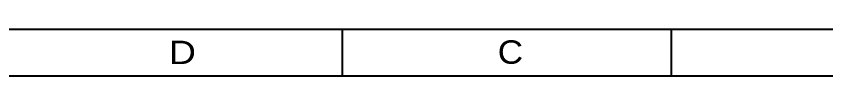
# Model space of a CAD drawing. Header units: inches. Extents: x 0 to 800, y 356 to 444.
# Drawn here: x 315.4 to 351.57, y 441.98 to 444.08 of the extents above; entities that cross this region are included whole.
import ezdxf

# ---------------------------------------------------------------- set-up
doc = ezdxf.new("R2010")
doc.units = ezdxf.units.IN
doc.header["$MEASUREMENT"] = 0

# ---------------------------------------------------------------- blocks, each defined once
blk = doc.blocks.new('block 4238')
at = {"color": 7, "lineweight": 25, "true_color": 0xffffff}
blk.add_lwpolyline([(249.376, 444.082), (374.065, 444.082)], dxfattribs=at)
blk = doc.blocks.new('block 4239')
at = {"color": 7, "lineweight": 25, "true_color": 0xffffff}
blk.add_lwpolyline([(251.476, 441.982), (371.966, 441.982)], dxfattribs=at)
blk = doc.blocks.new('block 4240')
at = {"color": 7, "lineweight": 25, "true_color": 0xffffff}
blk.add_lwpolyline([(344.677, 441.982), (344.677, 444.082)], dxfattribs=at)
blk = doc.blocks.new('block 4244')
at = {"color": 7, "lineweight": 25, "true_color": 0xffffff}
blk.add_lwpolyline([(329.983, 441.982), (329.983, 444.082)], dxfattribs=at)
blk = doc.blocks.new('block 4278')
at = {"color": 2, "true_color": 0xffff00, "insert": (322.219, 442.513), "char_height": 1.04956, "attachment_point": 7}
blk.add_mtext('\\fAdobe Song Std L|b0|i0|c0|p34;\\W1.2;D', dxfattribs=at)
blk = doc.blocks.new('block 4279')
at = {"color": 2, "true_color": 0xffff00, "insert": (336.913, 442.513), "char_height": 1.04956, "attachment_point": 7}
blk.add_mtext('\\fAdobe Song Std L|b0|i0|c0|p34;\\W1.12;C', dxfattribs=at)
blk = doc.blocks.new('block 4233')
for name in ['block 4238', 'block 4244', 'block 4240', 'block 4278', 'block 4279', 'block 4239']:
    blk.add_blockref(name, (0, 0))

msp = doc.modelspace()

# ---------------------------------------------------------------- block references
msp.add_blockref('block 4233', (0, 0))

doc.saveas('drawing.dxf')
